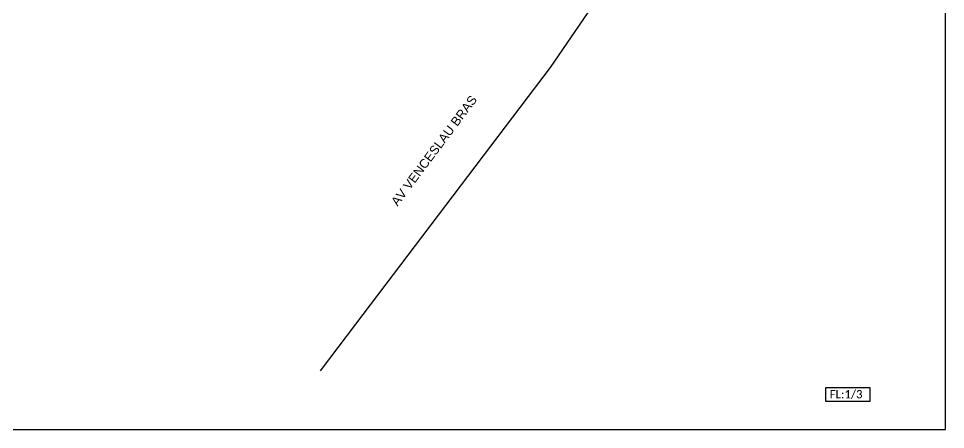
# Model space of a CAD drawing. Header units: millimetres. Extents: x -1286 to 1358, y -500 to 94.
# Drawn here: x -780.8 to -445.1, y -499.8 to -350.8 of the extents above; entities that cross this region are included whole.
import ezdxf

# ---------------------------------------------------------------- set-up
doc = ezdxf.new("R2010")
doc.units = ezdxf.units.MM
doc.layers.add('QUADRA', color=7, linetype='Continuous')
doc.layers.add('Segmento Logradouro Texto', color=238, linetype='Continuous', lineweight=0)
doc.styles.add('DIGICADE', font='arial.ttf')
doc.styles.add('WMF-Calibri0', font='calibri.ttf')

msp = doc.modelspace()

# ---------------------------------------------------------------- linework, layer by layer
msp.add_lwpolyline([(-1286.07, -499.81), (-445.07, -499.81), (-445.07, 94.19), (-1286.07, 94.19)], close=True)
at = {"color": 7}
msp.add_lwpolyline([(-488.37, -484.64), (-472.44, -484.64), (-472.44, -489.7), (-488.37, -489.7)], close=True, dxfattribs=at)
at = {"layer": 'QUADRA', "color": 4}
msp.add_lwpolyline([(-458.33, -186.71), (-552, -315.56), (-588.32, -368.65), (-658.77, -461.59), (-671.57, -478.54)], dxfattribs=at)

# ---------------------------------------------------------------- texts
at = {"style": 'WMF-Calibri0'}
msp.add_text('FL:1/3', height=3, dxfattribs=at).set_placement((-487.02, -488.52))
at = {"layer": 'Segmento Logradouro Texto', "color": 5, "linetype": 'Continuous', "insert": (-646.16, -417.11), "char_height": 3.25, "width": 60.9611, "attachment_point": 1, "rotation": 53.1888, "style": 'DIGICADE'}
msp.add_mtext('AV VENCESLAU BRAS', dxfattribs=at)

doc.saveas('drawing.dxf')
